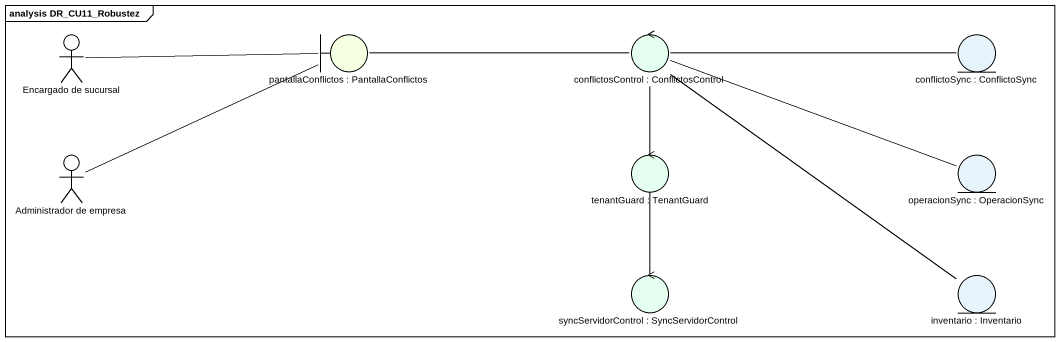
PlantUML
@startuml
mainframe analysis DR_CU11_Robustez
actor "Encargado de sucursal" as Encargado_de_sucursal
boundary "pantallaConflictos : PantallaConflictos" as pantallaConflictos #F5FFE1
control "conflictosControl : ConflictosControl" as conflictosControl #E4FFF0
entity "conflictoSync : ConflictoSync" as conflictoSync #E8F4FB
actor "Administrador de empresa" as Administrador_de_empresa
control "tenantGuard : TenantGuard" as tenantGuard #E4FFF0
entity "operacionSync : OperacionSync" as operacionSync #E8F4FB
control "syncServidorControl : SyncServidorControl" as syncServidorControl #E4FFF0
entity "inventario : Inventario" as inventario #E8F4FB
Encargado_de_sucursal -right- pantallaConflictos
pantallaConflictos -right- conflictosControl
conflictosControl -left- pantallaConflictos
conflictosControl -right- conflictoSync
conflictosControl -- tenantGuard
conflictosControl -right- operacionSync
conflictosControl -- syncServidorControl
conflictosControl -- inventario
Administrador_de_empresa -right- pantallaConflictos
@enduml
